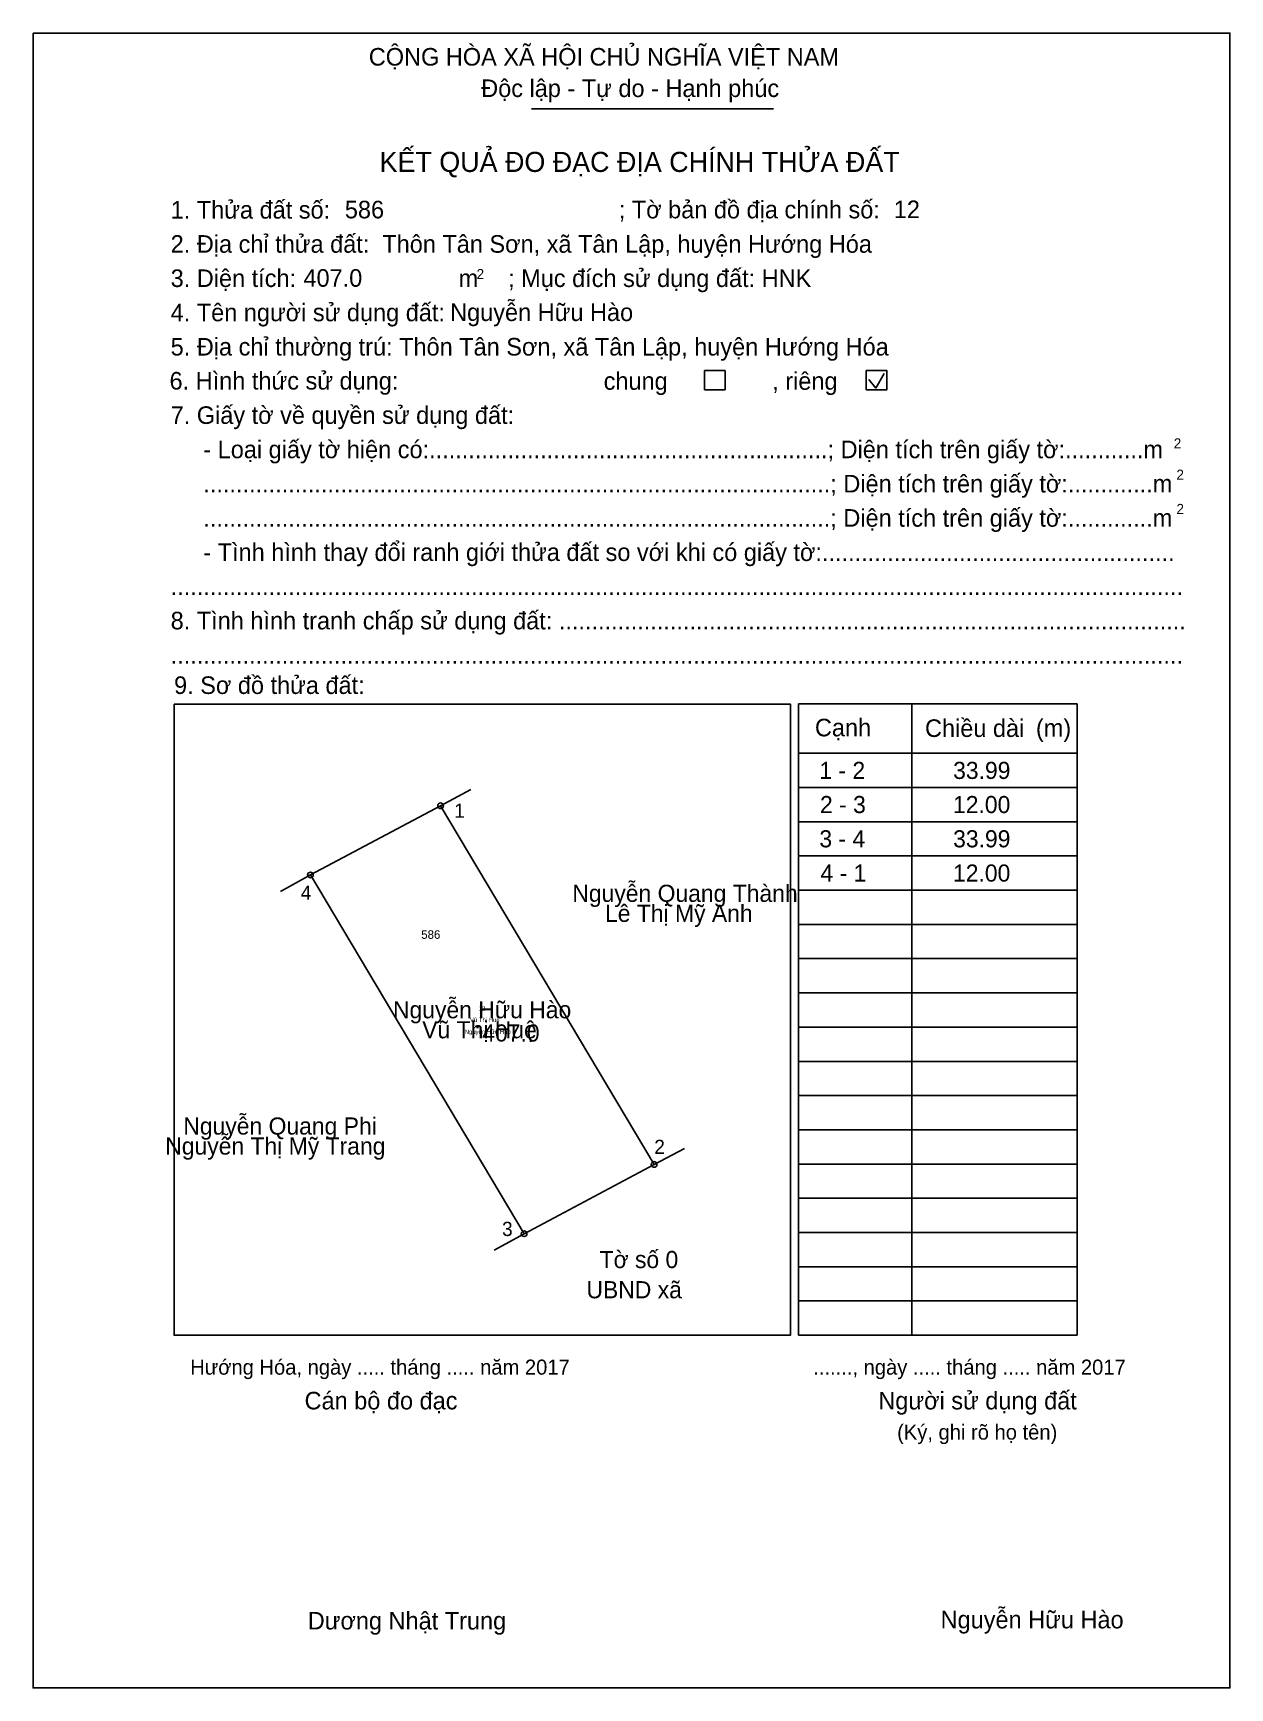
# Model space of a CAD drawing. Extents: x 548225 to 548322, y 1837745 to 1837880.
import ezdxf

# ---------------------------------------------------------------- set-up
doc = ezdxf.new("R2010")
doc.units = 0
for name, color, linetype in [('Level 1', 7, 'Continuous'), ('Level 10', 7, 'Continuous'), ('Level 11', 7, 'Continuous'), ('Level 13', 7, 'Continuous'), ('Level 15', 7, 'Continuous'), ('Level 18', 7, 'Continuous'), ('Level 2', 7, 'Continuous'), ('Level 21', 7, 'Continuous'), ('Level 27', 7, 'Continuous'), ('Level 36', 7, 'Continuous'), ('Level 48', 7, 'Continuous'), ('Level 50', 7, 'Continuous'), ('Level 52', 7, 'Continuous'), ('Level 6', 7, 'Continuous'), ('Level 9', 7, 'Continuous')]:
    doc.layers.add(name, color=color, linetype=linetype)

msp = doc.modelspace()

# ---------------------------------------------------------------- linework, layer by layer
at = {"layer": 'Level 1'}
for p, q in [((548224.86, 1837880.23), (548224.86, 1837880.23)), ((548265.43, 1837874.05), (548285.13, 1837874.05)), ((548293.47, 1837851.3), (548294.14, 1837852.51)), ((548292.91, 1837852.02), (548293.47, 1837851.3)), ((548236.34, 1837825.58), (548236.34, 1837825.58)), ((548309.87, 1837825.6), (548287.17, 1837825.6)), ((548287.17, 1837825.6), (548287.17, 1837774.19)), ((548296.39, 1837825.6), (548296.39, 1837774.19)), ((548309.87, 1837774.19), (548309.87, 1837825.6)), ((548287.17, 1837821.58), (548302.77, 1837821.58)), ((548302.77, 1837821.58), (548309.87, 1837821.58)), ((548287.17, 1837818.8), (548302.77, 1837818.8)), ((548302.77, 1837818.8), (548309.87, 1837818.8)), ((548287.17, 1837816.01), (548302.77, 1837816.01)), ((548302.77, 1837816.01), (548309.87, 1837816.01)), ((548287.17, 1837813.22), (548302.77, 1837813.22)), ((548302.77, 1837813.22), (548309.87, 1837813.22)), ((548287.17, 1837810.43), (548302.77, 1837810.43)), ((548302.77, 1837810.43), (548309.87, 1837810.43)), ((548287.17, 1837807.64), (548302.77, 1837807.64)), ((548302.77, 1837807.64), (548309.87, 1837807.64)), ((548287.17, 1837804.86), (548302.77, 1837804.86)), ((548302.77, 1837804.86), (548309.87, 1837804.86)), ((548287.17, 1837802.07), (548302.77, 1837802.07)), ((548302.77, 1837802.07), (548309.87, 1837802.07)), ((548287.17, 1837799.28), (548302.77, 1837799.28)), ((548302.77, 1837799.28), (548309.87, 1837799.28)), ((548287.17, 1837796.49), (548302.77, 1837796.49)), ((548302.77, 1837796.49), (548309.87, 1837796.49)), ((548287.17, 1837793.7), (548302.77, 1837793.7)), ((548302.77, 1837793.7), (548309.87, 1837793.7)), ((548287.17, 1837790.92), (548302.77, 1837790.92)), ((548302.77, 1837790.92), (548309.87, 1837790.92)), ((548287.17, 1837788.13), (548302.77, 1837788.13)), ((548302.77, 1837788.13), (548309.87, 1837788.13)), ((548287.17, 1837785.34), (548302.77, 1837785.34)), ((548302.77, 1837785.34), (548309.87, 1837785.34)), ((548287.17, 1837782.55), (548302.77, 1837782.55)), ((548302.77, 1837782.55), (548309.87, 1837782.55)), ((548287.17, 1837779.76), (548302.77, 1837779.76)), ((548302.77, 1837779.76), (548309.87, 1837779.76)), ((548287.17, 1837776.98), (548302.77, 1837776.98)), ((548302.77, 1837776.98), (548309.87, 1837776.98)), ((548286.52, 1837774.19), (548286.52, 1837774.19)), ((548287.17, 1837774.19), (548309.87, 1837774.19)), ((548309.87, 1837774.19), (548309.87, 1837774.69)), ((548322.29, 1837745.47), (548322.29, 1837745.47))]:
    msp.add_line(p, q, dxfattribs=at)
msp.add_lwpolyline([(548236.34, 1837825.58), (548286.52, 1837825.58), (548286.52, 1837774.19), (548236.34, 1837774.19)], close=True, dxfattribs=at)
at = {"layer": 'Level 10'}
msp.add_lwpolyline([(548264.83, 1837782.46), (548247.44, 1837811.67), (548258.03, 1837817.31), (548275.42, 1837788.1)], close=True, dxfattribs=at)
at = {"layer": 'Level 11'}
for centre in [(548258.03, 1837817.31), (548247.44, 1837811.67), (548275.42, 1837788.1), (548264.83, 1837782.46), (548264.83, 1837782.46)]:
    msp.add_circle(centre, 0.232, dxfattribs=at)
at = {"layer": 'Level 2'}
msp.add_lwpolyline([(548224.86, 1837880.23), (548322.29, 1837880.23), (548322.29, 1837745.47), (548224.86, 1837745.47)], close=True, dxfattribs=at)
at = {"layer": 'Level 27'}
for p, q in [((548258.03, 1837817.31), (548260.49, 1837818.62)), ((548247.44, 1837811.67), (548245, 1837810.33)), ((548275.42, 1837788.1), (548277.88, 1837789.41)), ((548264.83, 1837782.46), (548262.39, 1837781.12))]:
    msp.add_line(p, q, dxfattribs=at)
at = {"layer": 'Level 50'}
for points in [[(548279.53, 1837852.74), (548281.2, 1837852.74), (548281.2, 1837851.18), (548279.53, 1837851.18)], [(548292.69, 1837852.74), (548294.37, 1837852.74), (548294.37, 1837851.18), (548292.69, 1837851.18)]]:
    msp.add_lwpolyline(points, close=True, dxfattribs=at)

# ---------------------------------------------------------------- texts
at = {"layer": 'Level 1'}
for s, height, p in [('CỘNG HÒA XÃ HỘI CHỦ NGHĨA VIỆT NAM', 1.4311, (548252.19, 1837877.58)), ('Độc lập - Tự do - Hạnh phúc', 1.4311, (548261.34, 1837875.02)), ('KẾT QUẢ ĐO ĐẠC ĐỊA CHÍNH THỬA ĐẤT', 1.6357, (548253.07, 1837868.92)), ('1. Thửa đất số:', 1.4311, (548236.06, 1837865.12)), ('; Tờ bản đồ địa chính số:', 1.4311, (548272.54, 1837865.14)), ('2. Địa chỉ thửa đất:', 1.4311, (548236.06, 1837862.34)), ('3. Diện tích:', 1.4311, (548236.06, 1837859.55)), ('m', 1.43, (548259.5, 1837859.55)), ('2', 0.818, (548260.97, 1837860.2)), ('; Mục đích sử dụng đất: HNK', 1.4312, (548263.53, 1837859.55)), ('4. Tên người sử dụng đất:', 1.4311, (548236.06, 1837856.76)), ('5. Địa chỉ thường trú: Thôn Tân Sơn, xã Tân Lập, huyện Hướng Hóa', 1.4312, (548236.06, 1837853.97)), ('chung                , riêng', 1.4311, (548271.31, 1837851.18)), ('7. Giấy tờ về quyền sử dụng đất:', 1.4311, (548236.06, 1837848.4)), ('     - Loại giấy tờ hiện có:.............................................................; Diện tích trên giấy tờ:............m', 1.43109, (548236.06, 1837845.61)), ('2', 0.818, (548317.72, 1837846.41)), ('     ................................................................................................; Diện tích trên giấy tờ:.............m', 1.43109, (548236.06, 1837842.82)), ('2', 0.818, (548317.94, 1837843.86)), ('     ................................................................................................; Diện tích trên giấy tờ:.............m', 1.43109, (548236.06, 1837840.03)), ('2', 0.818, (548317.94, 1837841.07)), ('     - Tình hình thay đổi ranh giới thửa đất so với khi có giấy tờ:......................................................', 1.43109, (548236.06, 1837837.24)), ('...........................................................................................................................................................', 1.43109, (548236.06, 1837834.46)), ('8. Tình hình tranh chấp sử dụng đất: ................................................................................................', 1.43109, (548236.06, 1837831.67)), ('...........................................................................................................................................................', 1.43109, (548236.06, 1837828.88)), ('9. Sơ đồ thửa đất:', 1.4311, (548236.34, 1837826.41)), ('Cạnh', 1.431, (548288.51, 1837822.96)), ('Chiều dài', 1.431, (548297.47, 1837822.91)), ('(m)', 1.431, (548306.5, 1837822.93)), ('Hướng Hóa, ngày ..... tháng ..... năm 2017', 1.2267, (548237.65, 1837770.98)), ('......., ngày ..... tháng ..... năm 2017', 1.2267, (548288.37, 1837770.98)), ('Cán bộ đo đạc', 1.4312, (548246.96, 1837768.15)), ('Người sử dụng đất', 1.4311, (548293.67, 1837768.15)), ('(Ký, ghi rõ họ tên)', 1.2267, (548295.2, 1837765.69)), ('Dương Nhật Trung', 1.4312, (548247.22, 1837750.23))]:
    msp.add_text(s, height=height, dxfattribs=at).set_placement(p)
at = {"layer": 'Level 13'}
for s, height, p in [('Nguyễn Hữu Hào', 1.394, (548254.16, 1837800)), ('Vũ Thị Huệ', 1.394, (548256.54, 1837798.37)), ('Nguyễn Hữu Hào', 0.3485, (548260, 1837798.73)), ('.', 1.39, (548260.78, 1837799.18)), ('407.0', 1.394, (548261.43, 1837798.11))]:
    msp.add_text(s, height=height, dxfattribs=at).set_placement(p)
at = {"layer": 'Level 15'}
msp.add_text('Vũ Thị Huệ', height=0.349, dxfattribs=at).set_placement((548260.43, 1837799.7))
at = {"layer": 'Level 18'}
msp.add_text('12', height=0.349, dxfattribs=at).set_placement((548261.14, 1837800.63))
at = {"layer": 'Level 21'}
msp.add_text('586', height=0.697, dxfattribs=at).set_placement((548256.46, 1837806.47))
at = {"layer": 'Level 36'}
for s, p in [('Nguyễn Quang Thành', (548268.76, 1837809.48)), ('Lê Thị Mỹ Anh', (548271.42, 1837807.85)), ('Nguyễn Quang Phi', (548237.09, 1837790.53)), ('Nguyễn Thị Mỹ Trang', (548235.62, 1837788.9)), ('Tờ số 0', (548270.98, 1837779.66)), ('UBND xã', (548269.91, 1837777.2))]:
    msp.add_text(s, height=1.394, dxfattribs=at).set_placement(p)
at = {"layer": 'Level 48'}
msp.add_text('6. Hình thức sử dụng:', height=1.4312, dxfattribs=at).set_placement((548235.97, 1837851.2))
at = {"layer": 'Level 52'}
for s, p in [('1 - 2', (548288.87, 1837819.49)), ('33.99', (548299.76, 1837819.49)), ('2 - 3', (548288.92, 1837816.71)), ('12.00', (548299.75, 1837816.71)), ('3 - 4', (548288.87, 1837813.92)), ('33.99', (548299.76, 1837813.92)), ('4 - 1', (548288.96, 1837811.13)), ('12.00', (548299.75, 1837811.13))]:
    msp.add_text(s, height=1.394, dxfattribs=at).set_placement(p)
at = {"layer": 'Level 6'}
for s, height, p in [('586', 1.431, (548250.24, 1837865.14)), ('12', 1.431, (548294.93, 1837865.16)), ('Thôn Tân Sơn, xã Tân Lập, huyện Hướng Hóa', 1.4312, (548253.29, 1837862.34)), ('407.0', 1.431, (548246.87, 1837859.57)), ('Nguyễn Hữu Hào', 1.4312, (548258.81, 1837856.78)), ('Nguyễn Hữu Hào', 1.4312, (548298.74, 1837750.32))]:
    msp.add_text(s, height=height, dxfattribs=at).set_placement(p)
at = {"layer": 'Level 9'}
for s, p in [('1', (548259.14, 1837816.33)), ('4', (548246.65, 1837809.65)), ('2', (548275.43, 1837788.95)), ('3', (548263.04, 1837782.27))]:
    msp.add_text(s, height=1.16, dxfattribs=at).set_placement(p)

doc.saveas('drawing.dxf')
